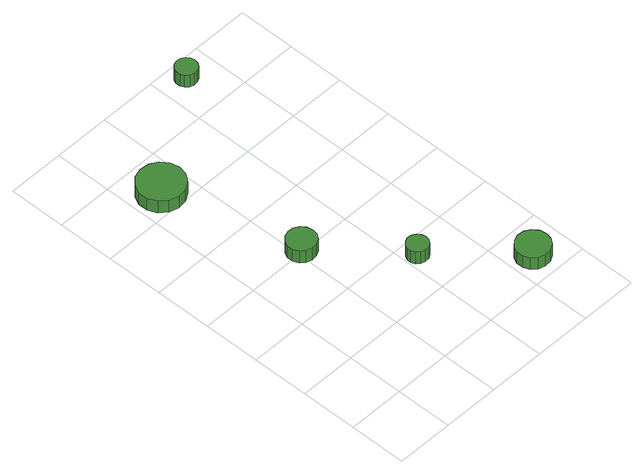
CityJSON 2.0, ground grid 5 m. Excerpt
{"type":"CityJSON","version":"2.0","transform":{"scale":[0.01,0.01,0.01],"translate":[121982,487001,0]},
"CityObjects":{
"tree1":{"type":"SolitaryVegetationObject","attributes":{"function":"something"},"geometry":[{"type":"MultiSurface","lod":"1","boundaries":[[[0,1,2,3,4,5,6,7,8,9,10,11,12,13,14]],[[15,16,17,18,19,20,21,22,23,24,25,26,27,28,29]],[[0,29,28,1]],[[1,28,27,2]],[[2,27,26,3]],[[3,26,25,4]],[[4,25,24,5]],[[5,24,23,6]],[[6,23,22,7]],[[7,22,21,8]],[[8,21,20,9]],[[9,20,19,10]],[[10,19,18,11]],[[11,18,17,12]],[[12,17,16,13]],[[13,16,15,14]],[[14,15,29,0]]]}]},
"tree2":{"type":"SolitaryVegetationObject","attributes":{"function":"something"},"geometry":[{"type":"MultiSurface","lod":"1","boundaries":[[[30,31,32,33,34,35,36,37,38,39,40,41,42,43,44]],[[45,46,47,48,49,50,51,52,53,54,55,56,57,58,59]],[[30,59,58,31]],[[31,58,57,32]],[[32,57,56,33]],[[33,56,55,34]],[[34,55,54,35]],[[35,54,53,36]],[[36,53,52,37]],[[37,52,51,38]],[[38,51,50,39]],[[39,50,49,40]],[[40,49,48,41]],[[41,48,47,42]],[[42,47,46,43]],[[43,46,45,44]],[[44,45,59,30]]]}]},
"tree3":{"type":"SolitaryVegetationObject","attributes":{"function":"something"},"geometry":[{"type":"MultiSurface","lod":"1","boundaries":[[[60,61,62,63,64,65,66,67,68,69,70,71,72,73,74]],[[75,76,77,78,79,80,81,82,83,84,85,86,87,88,89]],[[60,89,88,61]],[[61,88,87,62]],[[62,87,86,63]],[[63,86,85,64]],[[64,85,84,65]],[[65,84,83,66]],[[66,83,82,67]],[[67,82,81,68]],[[68,81,80,69]],[[69,80,79,70]],[[70,79,78,71]],[[71,78,77,72]],[[72,77,76,73]],[[73,76,75,74]],[[74,75,89,60]]]}]},
"tree4":{"type":"SolitaryVegetationObject","attributes":{"function":"something"},"geometry":[{"type":"MultiSurface","lod":"1","boundaries":[[[90,91,92,93,94,95,96,97,98,99,100,101,102,103,104]],[[105,106,107,108,109,110,111,112,113,114,115,116,117,118,119]],[[90,119,118,91]],[[91,118,117,92]],[[92,117,116,93]],[[93,116,115,94]],[[94,115,114,95]],[[95,114,113,96]],[[96,113,112,97]],[[97,112,111,98]],[[98,111,110,99]],[[99,110,109,100]],[[100,109,108,101]],[[101,108,107,102]],[[102,107,106,103]],[[103,106,105,104]],[[104,105,119,90]]]}]},
"tree5":{"type":"SolitaryVegetationObject","attributes":{"function":"something"},"geometry":[{"type":"MultiSurface","lod":"1","boundaries":[[[120,121,122,123,124,125,126,127,128,129,130,131,132,133,134]],[[135,136,137,138,139,140,141,142,143,144,145,146,147,148,149]],[[120,149,148,121]],[[121,148,147,122]],[[122,147,146,123]],[[123,146,145,124]],[[124,145,144,125]],[[125,144,143,126]],[[126,143,142,127]],[[127,142,141,128]],[[128,141,140,129]],[[129,140,139,130]],[[130,139,138,131]],[[131,138,137,132]],[[132,137,136,133]],[[133,136,135,134]],[[134,135,149,120]]]}]}
},
"vertices":[
[669,1518,145],[658,1570,145],[627,1612,145],[581,1639,145],[529,1644,145],[479,1628,145],[440,1593,145],[419,1545,145],[419,1492,145],[440,1444,145],[479,1409,145],[529,1393,145],[581,1398,145],[627,1424,145],[658,1467,145],[658,1467,16],[627,1424,16],[581,1398,16],[529,1393,16],[479,1409,16],[440,1444,16],[419,1492,16],[419,1545,16],[440,1593,16],[479,1628,16],[529,1644,16],[581,1639,16],[627,1612,16],[658,1570,16],[669,1518,16],
[445,2678,151],[427,2759,151],[378,2827,151],[306,2869,151],[222,2878,151],[143,2852,151],[80,2796,151],[46,2719,151],[46,2636,151],[80,2559,151],[143,2503,151],[222,2477,151],[306,2486,151],[378,2528,151],[427,2596,151],[427,2596,22],[378,2528,22],[306,2486,22],[222,2477,22],[143,2503,22],[80,2559,22],[46,2636,22],[46,2719,22],[80,2796,22],[143,2852,22],[222,2878,22],[306,2869,22],[378,2827,22],[427,2759,22],[445,2678,22],
[1203,858,141],[1195,896,141],[1172,927,141],[1139,947,141],[1100,951,141],[1063,939,141],[1035,913,141],[1019,877,141],[1019,839,141],[1035,803,141],[1063,778,141],[1100,766,141],[1139,770,141],[1172,789,141],[1195,820,141],[1195,820,12],[1172,789,12],[1139,770,12],[1100,766,12],[1063,778,12],[1035,803,12],[1019,839,12],[1019,877,12],[1035,913,12],[1063,939,12],[1100,951,12],[1139,947,12],[1172,927,12],[1195,896,12],[1203,858,12],
[1836,220,151],[1824,279,151],[1788,328,151],[1736,358,151],[1676,364,151],[1619,345,151],[1574,305,151],[1550,250,151],[1550,190,151],[1574,135,151],[1619,94,151],[1676,76,151],[1736,82,151],[1788,112,151],[1824,161,151],[1824,161,22],[1788,112,22],[1736,82,22],[1676,76,22],[1619,94,22],[1574,135,22],[1550,190,22],[1550,250,22],[1574,305,22],[1619,345,22],[1676,364,22],[1736,358,22],[1788,328,22],[1824,279,22],[1836,220,22],
[1322,3350,143],[1314,3388,143],[1291,3419,143],[1258,3439,143],[1219,3443,143],[1182,3431,143],[1153,3405,143],[1137,3369,143],[1137,3330,143],[1153,3295,143],[1182,3269,143],[1219,3257,143],[1258,3261,143],[1291,3280,143],[1314,3312,143],[1314,3312,14],[1291,3280,14],[1258,3261,14],[1219,3257,14],[1182,3269,14],[1153,3295,14],[1137,3330,14],[1137,3369,14],[1153,3405,14],[1182,3431,14],[1219,3443,14],[1258,3439,14],[1291,3419,14],[1314,3388,14],[1322,3350,14]
]}
